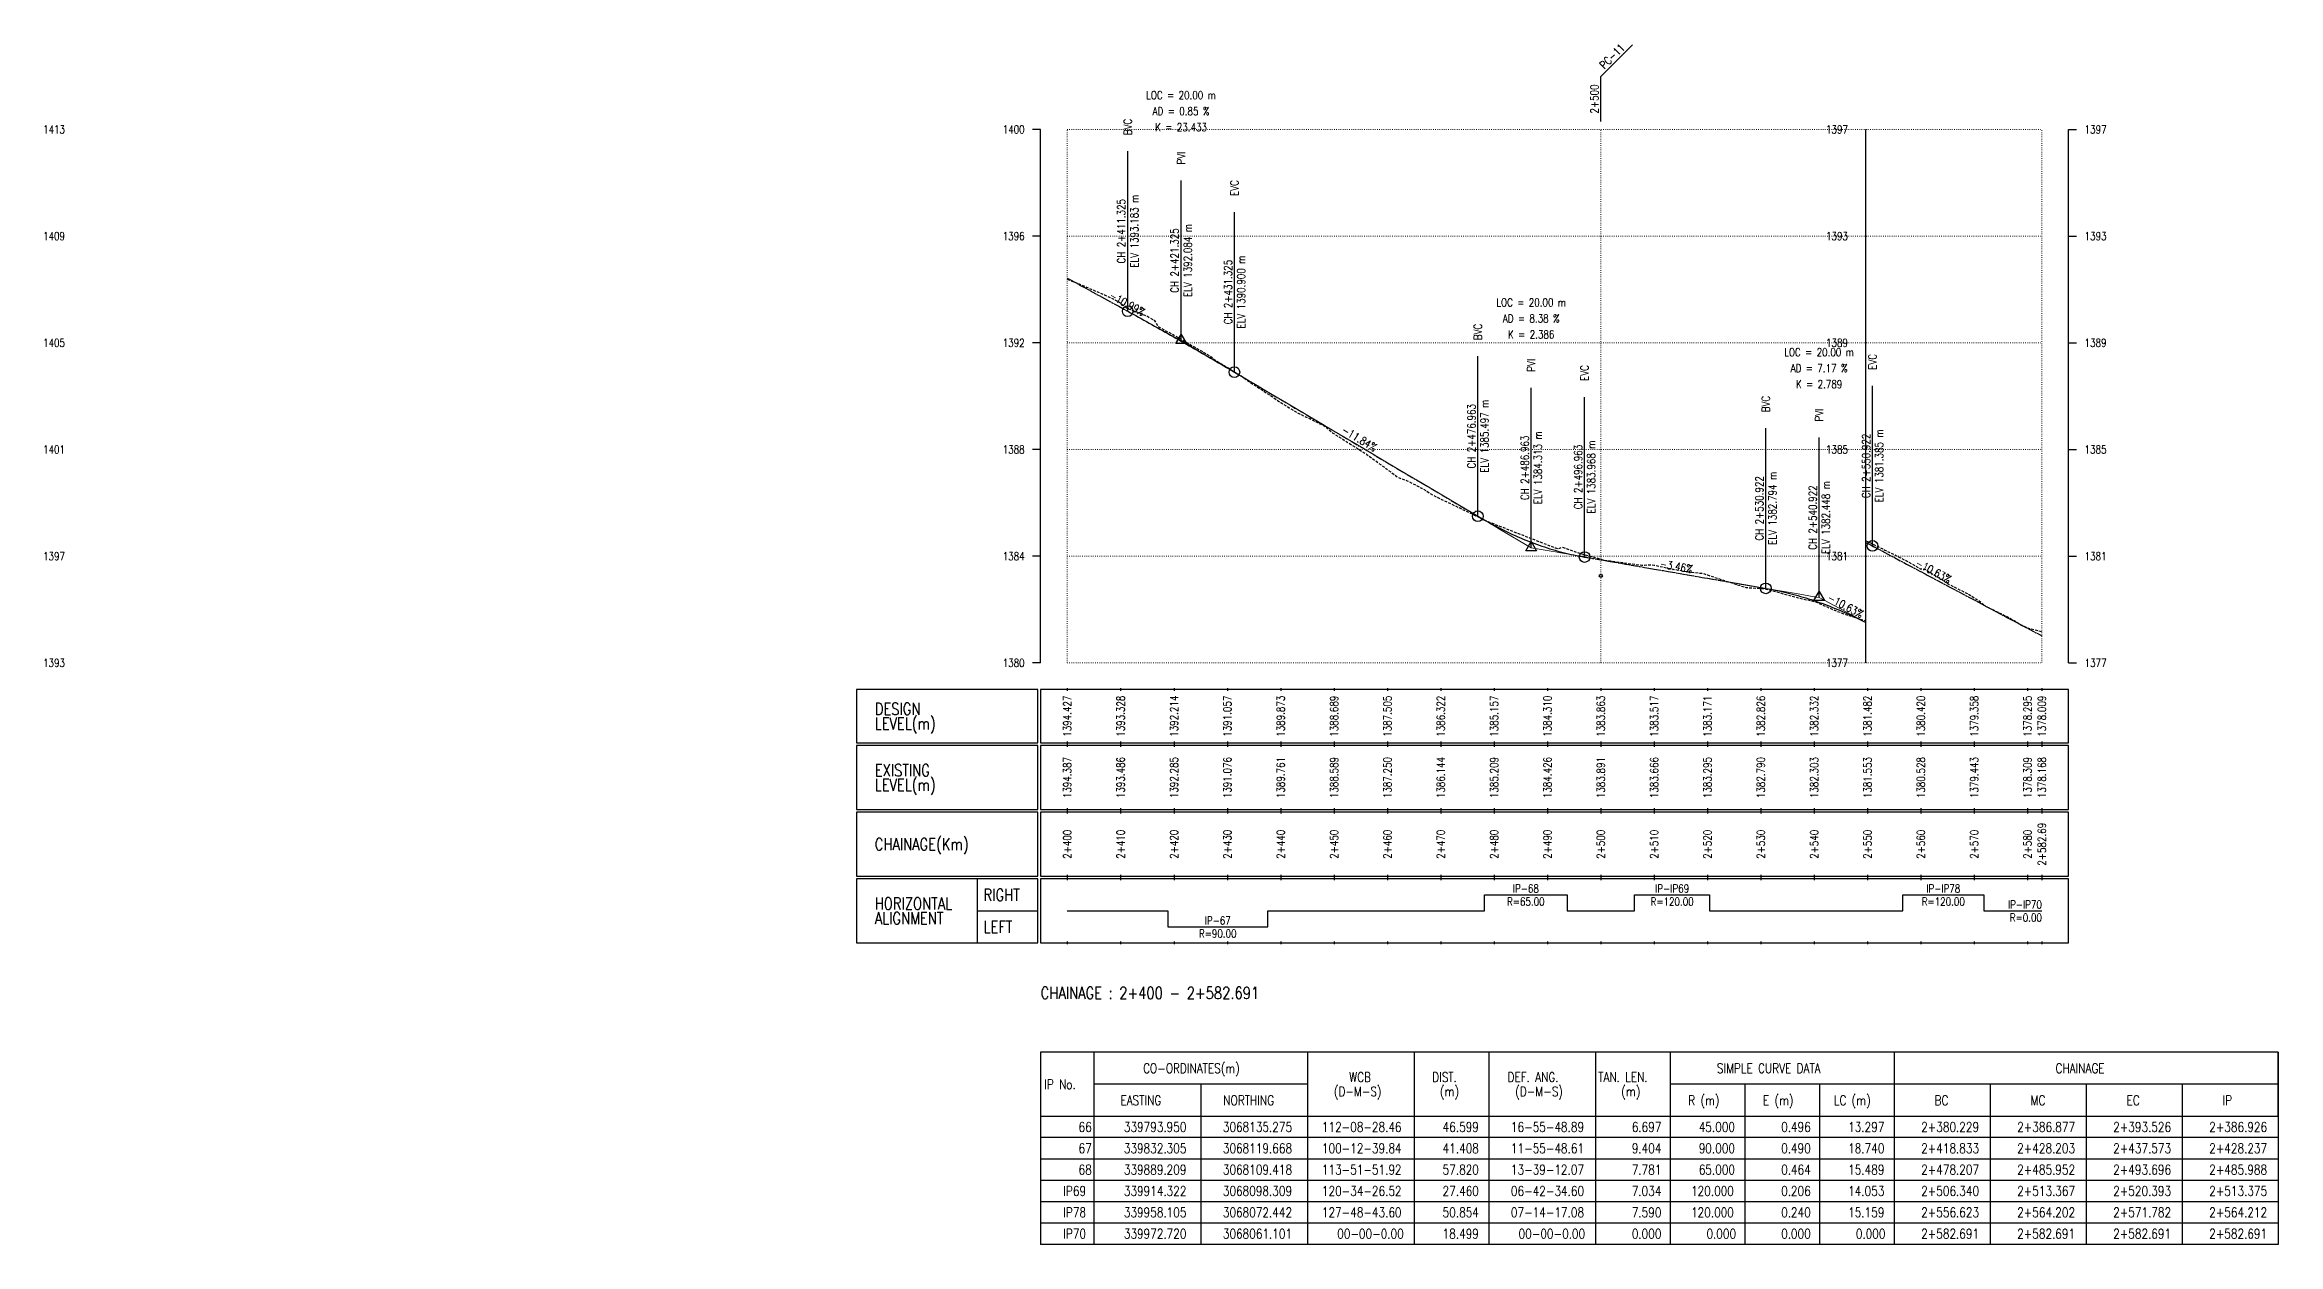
# Model space of a CAD drawing. Extents: x 337736 to 342003, y 3067251 to 3069533.
# Drawn here: x 341584.2 to 342002.9, y 3067278.7 to 3067503.6 of the extents above; entities that cross this region are included whole.
import ezdxf
from ezdxf.enums import TextEntityAlignment as Align

# ---------------------------------------------------------------- set-up
doc = ezdxf.new("R2010")
doc.units = 0
doc.header["$MEASUREMENT"] = 0
for name, pattern in [('Center', [2, 1.25, -0.25, 0.25, -0.25]), ('Dashed', [0.75, 0.5, -0.25]), ('Dot', [0.25, 0, -0.25])]:
    doc.linetypes.add(name, pattern=pattern)
for name, color, linetype, lineweight in [('Chainage Range', 7, 'Continuous', 25), ('Grids', 9, 'Dot', 13), ('PipeCulvert', 6, 'Continuous', 30), ('Vertical Alignment', 5, 'Center', 30), ('VIP Line', 2, 'Continuous', 5)]:
    doc.layers.add(name, color=color, linetype=linetype, lineweight=lineweight)
for name, color, linetype in [('Chainage_TXT', 7, 'Continuous'), ('DesignRL_TXT', 5, 'Continuous'), ('ExistRL_TXT', 3, 'Continuous'), ('GL', 3, 'Dashed'), ('Grade Text', 7, 'Continuous'), ('HC_Data', 7, 'Continuous'), ('Horizontal Alignment', 7, 'Continuous'), ('Remark', 7, 'Continuous'), ('Scale Line', 1, 'Continuous'), ('Title Box Text', 7, 'Continuous'), ('TitleBox', 7, 'Continuous'), ('VIP Mark', 7, 'Continuous')]:
    doc.layers.add(name, color=color, linetype=linetype)
doc.styles.get("Standard").update_dxf_attribs({"font": 'simplex.shx'})

msp = doc.modelspace()

# ---------------------------------------------------------------- linework, layer by layer
at = {"layer": 'GL', "flags": 128}
for points in [[(341775.87, 3067459.67), (341776.33, 3067459.47), (341778.36, 3067458.66), (341782.87, 3067456.7), (341785.51, 3067455.44), (341787.15, 3067454.19), (341790.87, 3067452.7), (341792.18, 3067451.95), (341792.96, 3067450.74), (341795.31, 3067449.48), (341795.87, 3067449.16), (341797.19, 3067448.39), (341801.57, 3067445.85), (341802.62, 3067445.26), (341803.66, 3067444.43), (341808.05, 3067441.81), (341810.17, 3067440.29), (341814.26, 3067437.65), (341815.77, 3067436.6), (341815.87, 3067436.54), (341818.93, 3067434.66), (341824, 3067432.18), (341824.29, 3067431.99), (341825.66, 3067430.82), (341831.42, 3067427.18), (341832.04, 3067426.78), (341835.87, 3067423.98), (341837.89, 3067422.51), (341839.58, 3067421.88), (341842.37, 3067420.45), (341842.38, 3067420.48), (341844.36, 3067419.18), (341852.21, 3067415.43), (341854.11, 3067414.47), (341855.87, 3067413.78), (341856.9, 3067413.37), (341862.83, 3067411.05), (341866.55, 3067409.6), (341867.35, 3067409.29), (341867.92, 3067409.14), (341868.7, 3067409.42), (341871.67, 3067408.36), (341875.87, 3067407.19), (341876.4, 3067407.04), (341877.64, 3067406.84), (341883.57, 3067406.05), (341884.08, 3067406.06), (341884.9, 3067406.1), (341885.88, 3067406.07), (341888.49, 3067405.48), (341892.08, 3067404.83), (341894.88, 3067404.52), (341895.31, 3067404.4), (341895.87, 3067404.21), (341903.07, 3067401.87), (341906.58, 3067401.64), (341906.89, 3067401.58), (341912.86, 3067399.93), (341915.87, 3067399.25), (341916.12, 3067399.2), (341916.3, 3067399.13), (341916.79, 3067398.9), (341919.48, 3067397.68), (341922.1, 3067396.7), (341925.58, 3067395.62)], [(341925.58, 3067410.62), (341925.89, 3067410.49), (341929.14, 3067408.88), (341933.19, 3067406.86), (341935.8, 3067405.39), (341935.87, 3067405.38), (341936.65, 3067405.28), (341937.07, 3067405.05), (341941.19, 3067402.44), (341945.1, 3067400.44), (341946.68, 3067399.43), (341948.01, 3067398.36), (341952, 3067396.41), (341953.49, 3067395.59), (341954.57, 3067394.85), (341955.87, 3067394.28), (341958.56, 3067393.58)]]:
    msp.add_lwpolyline(points, dxfattribs=at)
at = {"layer": 'Grids'}
for p, q in [((341775.87, 3067487.73), (341958.56, 3067487.73)), ((341775.87, 3067387.73), (341775.87, 3067487.73)), ((341875.87, 3067387.73), (341875.87, 3067487.73)), ((341958.56, 3067387.73), (341958.56, 3067487.73)), ((341775.87, 3067467.73), (341958.56, 3067467.73)), ((341775.87, 3067447.73), (341958.56, 3067447.73)), ((341775.87, 3067427.73), (341958.56, 3067427.73)), ((341775.87, 3067407.73), (341958.56, 3067407.73)), ((341775.87, 3067387.73), (341958.56, 3067387.73))]:
    msp.add_line(p, q, dxfattribs=at)
at = {"layer": 'HC_Data'}
for p, q in [((341780.87, 3067314.73), (341780.87, 3067302.73)), ((341820.87, 3067314.73), (341820.87, 3067302.73)), ((341840.87, 3067314.73), (341840.87, 3067302.73)), ((341854.87, 3067314.73), (341854.87, 3067302.73)), ((341874.87, 3067314.73), (341874.87, 3067302.73)), ((341888.87, 3067314.73), (341888.87, 3067302.73)), ((341930.87, 3067314.73), (341930.87, 3067302.73)), ((342002.87, 3067314.73), (342002.87, 3067302.73)), ((341820.87, 3067308.73), (341780.87, 3067308.73)), ((341800.87, 3067308.73), (341800.87, 3067302.73)), ((341930.87, 3067308.73), (341888.87, 3067308.73)), ((341902.87, 3067308.73), (341902.87, 3067302.73)), ((341916.87, 3067308.73), (341916.87, 3067302.73)), ((342002.87, 3067308.73), (341930.87, 3067308.73)), ((341948.87, 3067308.73), (341948.87, 3067302.73)), ((341966.87, 3067308.73), (341966.87, 3067302.73)), ((341984.87, 3067308.73), (341984.87, 3067302.73)), ((341770.87, 3067302.73), (341770.87, 3067278.73)), ((341780.87, 3067302.73), (341780.87, 3067278.73)), ((341800.87, 3067302.73), (341800.87, 3067278.73)), ((341820.87, 3067302.73), (341820.87, 3067278.73)), ((341840.87, 3067302.73), (341840.87, 3067278.73)), ((341854.87, 3067302.73), (341854.87, 3067278.73)), ((341874.87, 3067302.73), (341874.87, 3067278.73)), ((341888.87, 3067302.73), (341888.87, 3067278.73)), ((341902.87, 3067302.73), (341902.87, 3067278.73)), ((341916.87, 3067302.73), (341916.87, 3067278.73)), ((341930.87, 3067302.73), (341930.87, 3067278.73)), ((341948.87, 3067302.73), (341948.87, 3067278.73)), ((341966.87, 3067302.73), (341966.87, 3067278.73)), ((341984.87, 3067302.73), (341984.87, 3067278.73)), ((342002.87, 3067302.73), (342002.87, 3067278.73)), ((342002.87, 3067298.73), (341770.87, 3067298.73)), ((342002.87, 3067294.73), (341770.87, 3067294.73)), ((342002.87, 3067290.73), (341770.87, 3067290.73)), ((342002.87, 3067286.73), (341770.87, 3067286.73)), ((342002.87, 3067282.73), (341770.87, 3067282.73)), ((342002.87, 3067278.73), (341770.87, 3067278.73))]:
    msp.add_line(p, q, dxfattribs=at)
msp.add_lwpolyline([(341770.87, 3067314.73), (341770.87, 3067302.73), (342002.87, 3067302.73), (342002.87, 3067314.73), (341770.87, 3067314.73)], dxfattribs=at)
at = {"layer": 'Horizontal Alignment'}
msp.add_lwpolyline([(341775.87, 3067341.23), (341794.7, 3067341.23), (341794.7, 3067338.23), (341813.44, 3067338.23), (341813.44, 3067341.23), (341854.08, 3067341.23), (341854.08, 3067344.23), (341869.57, 3067344.23), (341869.57, 3067341.23), (341882.21, 3067341.23), (341882.21, 3067344.23), (341896.26, 3067344.23), (341896.26, 3067341.23), (341932.49, 3067341.23), (341932.49, 3067344.23), (341947.65, 3067344.23), (341947.65, 3067341.23), (341958.56, 3067341.23)], dxfattribs=at)
at = {"layer": 'PipeCulvert'}
msp.add_circle((341875.87, 3067404.05), 0.3, dxfattribs=at)
at = {"layer": 'Remark'}
for p, q in [((341875.87, 3067497.63), (341881.81, 3067503.57)), ((341875.87, 3067489.23), (341875.87, 3067497.63))]:
    msp.add_line(p, q, dxfattribs=at)
at = {"layer": 'Scale Line'}
for p, q in [((341770.87, 3067487.73), (341769.37, 3067487.73)), ((341770.87, 3067387.73), (341770.87, 3067487.73)), ((341925.58, 3067387.73), (341925.58, 3067487.73)), ((341963.56, 3067387.73), (341963.56, 3067487.73)), ((341963.56, 3067487.73), (341965.06, 3067487.73)), ((341770.87, 3067467.73), (341769.37, 3067467.73)), ((341963.56, 3067467.73), (341965.06, 3067467.73)), ((341770.87, 3067447.73), (341769.37, 3067447.73)), ((341963.56, 3067447.73), (341965.06, 3067447.73)), ((341770.87, 3067427.73), (341769.37, 3067427.73)), ((341963.56, 3067427.73), (341965.06, 3067427.73)), ((341770.87, 3067407.73), (341769.37, 3067407.73)), ((341963.56, 3067407.73), (341965.06, 3067407.73)), ((341770.87, 3067387.73), (341769.37, 3067387.73)), ((341963.56, 3067387.73), (341965.06, 3067387.73))]:
    msp.add_line(p, q, dxfattribs=at)
at = {"layer": 'TitleBox'}
for p, q in [((341775.87, 3067382.98), (341775.87, 3067382.48)), ((341785.87, 3067382.98), (341785.87, 3067382.48)), ((341795.87, 3067382.98), (341795.87, 3067382.48)), ((341805.87, 3067382.98), (341805.87, 3067382.48)), ((341815.87, 3067382.98), (341815.87, 3067382.48)), ((341825.87, 3067382.98), (341825.87, 3067382.48)), ((341835.87, 3067382.98), (341835.87, 3067382.48)), ((341845.87, 3067382.98), (341845.87, 3067382.48)), ((341855.87, 3067382.98), (341855.87, 3067382.48)), ((341865.87, 3067382.98), (341865.87, 3067382.48)), ((341875.87, 3067382.98), (341875.87, 3067382.48)), ((341885.87, 3067382.98), (341885.87, 3067382.48)), ((341895.87, 3067382.98), (341895.87, 3067382.48)), ((341905.87, 3067382.98), (341905.87, 3067382.48)), ((341915.87, 3067382.98), (341915.87, 3067382.48)), ((341925.87, 3067382.98), (341925.87, 3067382.48)), ((341935.87, 3067382.98), (341935.87, 3067382.48)), ((341945.87, 3067382.98), (341945.87, 3067382.48)), ((341955.87, 3067382.98), (341955.87, 3067382.48)), ((341958.56, 3067382.98), (341958.56, 3067382.48)), ((341775.87, 3067372.98), (341775.87, 3067372.48)), ((341775.87, 3067372.48), (341775.87, 3067371.98)), ((341785.87, 3067372.98), (341785.87, 3067372.48)), ((341785.87, 3067372.48), (341785.87, 3067371.98)), ((341795.87, 3067372.98), (341795.87, 3067372.48)), ((341795.87, 3067372.48), (341795.87, 3067371.98)), ((341805.87, 3067372.98), (341805.87, 3067372.48)), ((341805.87, 3067372.48), (341805.87, 3067371.98)), ((341815.87, 3067372.98), (341815.87, 3067372.48)), ((341815.87, 3067372.48), (341815.87, 3067371.98)), ((341825.87, 3067372.98), (341825.87, 3067372.48)), ((341825.87, 3067372.48), (341825.87, 3067371.98)), ((341835.87, 3067372.98), (341835.87, 3067372.48)), ((341835.87, 3067372.48), (341835.87, 3067371.98)), ((341845.87, 3067372.98), (341845.87, 3067372.48)), ((341845.87, 3067372.48), (341845.87, 3067371.98)), ((341855.87, 3067372.98), (341855.87, 3067372.48)), ((341855.87, 3067372.48), (341855.87, 3067371.98)), ((341865.87, 3067372.98), (341865.87, 3067372.48)), ((341865.87, 3067372.48), (341865.87, 3067371.98)), ((341875.87, 3067372.98), (341875.87, 3067372.48)), ((341875.87, 3067372.48), (341875.87, 3067371.98)), ((341885.87, 3067372.98), (341885.87, 3067372.48)), ((341885.87, 3067372.48), (341885.87, 3067371.98)), ((341895.87, 3067372.98), (341895.87, 3067372.48)), ((341895.87, 3067372.48), (341895.87, 3067371.98)), ((341905.87, 3067372.98), (341905.87, 3067372.48)), ((341905.87, 3067372.48), (341905.87, 3067371.98)), ((341915.87, 3067372.98), (341915.87, 3067372.48)), ((341915.87, 3067372.48), (341915.87, 3067371.98)), ((341925.87, 3067372.98), (341925.87, 3067372.48)), ((341925.87, 3067372.48), (341925.87, 3067371.98)), ((341935.87, 3067372.98), (341935.87, 3067372.48)), ((341935.87, 3067372.48), (341935.87, 3067371.98)), ((341945.87, 3067372.98), (341945.87, 3067372.48)), ((341945.87, 3067372.48), (341945.87, 3067371.98)), ((341955.87, 3067372.98), (341955.87, 3067372.48)), ((341955.87, 3067372.48), (341955.87, 3067371.98)), ((341958.56, 3067372.98), (341958.56, 3067372.48)), ((341958.56, 3067372.48), (341958.56, 3067371.98)), ((341775.87, 3067360.48), (341775.87, 3067359.98)), ((341775.87, 3067359.98), (341775.87, 3067359.48)), ((341785.87, 3067360.48), (341785.87, 3067359.98)), ((341785.87, 3067359.98), (341785.87, 3067359.48)), ((341795.87, 3067360.48), (341795.87, 3067359.98)), ((341795.87, 3067359.98), (341795.87, 3067359.48)), ((341805.87, 3067360.48), (341805.87, 3067359.98)), ((341805.87, 3067359.98), (341805.87, 3067359.48)), ((341815.87, 3067360.48), (341815.87, 3067359.98)), ((341815.87, 3067359.98), (341815.87, 3067359.48)), ((341825.87, 3067360.48), (341825.87, 3067359.98)), ((341825.87, 3067359.98), (341825.87, 3067359.48)), ((341835.87, 3067360.48), (341835.87, 3067359.98)), ((341835.87, 3067359.98), (341835.87, 3067359.48)), ((341845.87, 3067360.48), (341845.87, 3067359.98)), ((341845.87, 3067359.98), (341845.87, 3067359.48)), ((341855.87, 3067360.48), (341855.87, 3067359.98)), ((341855.87, 3067359.98), (341855.87, 3067359.48)), ((341865.87, 3067360.48), (341865.87, 3067359.98)), ((341865.87, 3067359.98), (341865.87, 3067359.48)), ((341875.87, 3067360.48), (341875.87, 3067359.98)), ((341875.87, 3067359.98), (341875.87, 3067359.48)), ((341885.87, 3067360.48), (341885.87, 3067359.98)), ((341885.87, 3067359.98), (341885.87, 3067359.48)), ((341895.87, 3067360.48), (341895.87, 3067359.98)), ((341895.87, 3067359.98), (341895.87, 3067359.48)), ((341905.87, 3067360.48), (341905.87, 3067359.98)), ((341905.87, 3067359.98), (341905.87, 3067359.48)), ((341915.87, 3067360.48), (341915.87, 3067359.98)), ((341915.87, 3067359.98), (341915.87, 3067359.48)), ((341925.87, 3067360.48), (341925.87, 3067359.98)), ((341925.87, 3067359.98), (341925.87, 3067359.48)), ((341935.87, 3067360.48), (341935.87, 3067359.98)), ((341935.87, 3067359.98), (341935.87, 3067359.48)), ((341945.87, 3067360.48), (341945.87, 3067359.98)), ((341945.87, 3067359.98), (341945.87, 3067359.48)), ((341955.87, 3067360.48), (341955.87, 3067359.98)), ((341955.87, 3067359.98), (341955.87, 3067359.48)), ((341958.56, 3067360.48), (341958.56, 3067359.98)), ((341958.56, 3067359.98), (341958.56, 3067359.48)), ((341759.04, 3067335.23), (341759.04, 3067347.23)), ((341775.87, 3067347.98), (341775.87, 3067347.48)), ((341775.87, 3067347.48), (341775.87, 3067346.98)), ((341785.87, 3067347.98), (341785.87, 3067347.48)), ((341785.87, 3067347.48), (341785.87, 3067346.98)), ((341795.87, 3067347.98), (341795.87, 3067347.48)), ((341795.87, 3067347.48), (341795.87, 3067346.98)), ((341805.87, 3067347.98), (341805.87, 3067347.48)), ((341805.87, 3067347.48), (341805.87, 3067346.98)), ((341815.87, 3067347.98), (341815.87, 3067347.48)), ((341815.87, 3067347.48), (341815.87, 3067346.98)), ((341825.87, 3067347.98), (341825.87, 3067347.48)), ((341825.87, 3067347.48), (341825.87, 3067346.98)), ((341835.87, 3067347.98), (341835.87, 3067347.48)), ((341835.87, 3067347.48), (341835.87, 3067346.98)), ((341845.87, 3067347.98), (341845.87, 3067347.48)), ((341845.87, 3067347.48), (341845.87, 3067346.98)), ((341855.87, 3067347.98), (341855.87, 3067347.48)), ((341855.87, 3067347.48), (341855.87, 3067346.98)), ((341865.87, 3067347.98), (341865.87, 3067347.48)), ((341865.87, 3067347.48), (341865.87, 3067346.98)), ((341875.87, 3067347.98), (341875.87, 3067347.48)), ((341875.87, 3067347.48), (341875.87, 3067346.98)), ((341885.87, 3067347.98), (341885.87, 3067347.48)), ((341885.87, 3067347.48), (341885.87, 3067346.98)), ((341895.87, 3067347.98), (341895.87, 3067347.48)), ((341895.87, 3067347.48), (341895.87, 3067346.98)), ((341905.87, 3067347.98), (341905.87, 3067347.48)), ((341905.87, 3067347.48), (341905.87, 3067346.98)), ((341915.87, 3067347.98), (341915.87, 3067347.48)), ((341915.87, 3067347.48), (341915.87, 3067346.98)), ((341925.87, 3067347.98), (341925.87, 3067347.48)), ((341925.87, 3067347.48), (341925.87, 3067346.98)), ((341935.87, 3067347.98), (341935.87, 3067347.48)), ((341935.87, 3067347.48), (341935.87, 3067346.98)), ((341945.87, 3067347.98), (341945.87, 3067347.48)), ((341945.87, 3067347.48), (341945.87, 3067346.98)), ((341955.87, 3067347.98), (341955.87, 3067347.48)), ((341955.87, 3067347.48), (341955.87, 3067346.98)), ((341958.56, 3067347.98), (341958.56, 3067347.48)), ((341958.56, 3067347.48), (341958.56, 3067346.98)), ((341759.04, 3067341.23), (341770.37, 3067341.23)), ((341775.87, 3067335.48), (341775.87, 3067334.98)), ((341785.87, 3067335.48), (341785.87, 3067334.98)), ((341795.87, 3067335.48), (341795.87, 3067334.98)), ((341805.87, 3067335.48), (341805.87, 3067334.98)), ((341815.87, 3067335.48), (341815.87, 3067334.98)), ((341825.87, 3067335.48), (341825.87, 3067334.98)), ((341835.87, 3067335.48), (341835.87, 3067334.98)), ((341845.87, 3067335.48), (341845.87, 3067334.98)), ((341855.87, 3067335.48), (341855.87, 3067334.98)), ((341865.87, 3067335.48), (341865.87, 3067334.98)), ((341875.87, 3067335.48), (341875.87, 3067334.98)), ((341885.87, 3067335.48), (341885.87, 3067334.98)), ((341895.87, 3067335.48), (341895.87, 3067334.98)), ((341905.87, 3067335.48), (341905.87, 3067334.98)), ((341915.87, 3067335.48), (341915.87, 3067334.98)), ((341925.87, 3067335.48), (341925.87, 3067334.98)), ((341935.87, 3067335.48), (341935.87, 3067334.98)), ((341945.87, 3067335.48), (341945.87, 3067334.98)), ((341955.87, 3067335.48), (341955.87, 3067334.98)), ((341958.56, 3067335.48), (341958.56, 3067334.98))]:
    msp.add_line(p, q, dxfattribs=at)
for points in [[(341770.37, 3067382.73), (341736.37, 3067382.73), (341736.37, 3067372.73), (341770.37, 3067372.73)], [(341770.87, 3067372.73), (341963.56, 3067372.73), (341963.56, 3067382.73), (341770.87, 3067382.73)], [(341770.37, 3067372.23), (341736.37, 3067372.23), (341736.37, 3067360.23), (341770.37, 3067360.23)], [(341770.87, 3067360.23), (341963.56, 3067360.23), (341963.56, 3067372.23), (341770.87, 3067372.23)], [(341770.37, 3067359.73), (341736.37, 3067359.73), (341736.37, 3067347.73), (341770.37, 3067347.73)], [(341770.87, 3067347.73), (341963.56, 3067347.73), (341963.56, 3067359.73), (341770.87, 3067359.73)], [(341770.37, 3067347.23), (341736.37, 3067347.23), (341736.37, 3067335.23), (341770.37, 3067335.23)], [(341770.87, 3067335.23), (341963.56, 3067335.23), (341963.56, 3067347.23), (341770.87, 3067347.23)]]:
    msp.add_lwpolyline(points, close=True, dxfattribs=at)
at = {"layer": 'Vertical Alignment'}
for points in [[(341775.87, 3067459.87), (341776.33, 3067459.62), (341778.36, 3067458.5), (341782.87, 3067456.02), (341785.51, 3067454.57), (341787.15, 3067453.67), (341787.19, 3067453.65), (341787.69, 3067453.37), (341788.19, 3067453.1), (341788.69, 3067452.82), (341789.19, 3067452.54), (341789.69, 3067452.27), (341790.19, 3067451.99), (341790.69, 3067451.71), (341791.19, 3067451.43), (341791.69, 3067451.15), (341792.19, 3067450.87), (341792.69, 3067450.59), (341793.19, 3067450.31), (341793.69, 3067450.03), (341794.19, 3067449.75), (341794.69, 3067449.47), (341795.19, 3067449.19), (341795.69, 3067448.9), (341796.19, 3067448.62), (341796.69, 3067448.33), (341797.19, 3067448.05), (341797.69, 3067447.76), (341798.19, 3067447.48), (341798.69, 3067447.19), (341799.19, 3067446.9), (341799.69, 3067446.62), (341800.19, 3067446.33), (341800.69, 3067446.04), (341801.19, 3067445.75), (341801.69, 3067445.46), (341802.19, 3067445.17), (341802.69, 3067444.88), (341803.19, 3067444.59), (341803.69, 3067444.29), (341804.19, 3067444), (341804.69, 3067443.71), (341805.19, 3067443.42), (341805.69, 3067443.12), (341806.19, 3067442.83), (341806.69, 3067442.53), (341807.19, 3067442.24), (341807.19, 3067442.24), (341808.05, 3067441.73), (341810.17, 3067440.47), (341814.26, 3067438.05), (341815.77, 3067437.16), (341815.87, 3067437.1), (341818.93, 3067435.29), (341824, 3067432.29), (341824.29, 3067432.12), (341825.66, 3067431.31), (341831.42, 3067427.89), (341832.04, 3067427.53), (341835.87, 3067425.26), (341837.89, 3067424.07), (341839.58, 3067423.07), (341842.37, 3067421.42), (341842.38, 3067421.41), (341844.36, 3067420.24), (341852.21, 3067415.59), (341852.83, 3067415.22), (341853.33, 3067414.93), (341853.83, 3067414.64), (341854.33, 3067414.36), (341854.83, 3067414.08), (341855.33, 3067413.81), (341855.83, 3067413.54), (341856.33, 3067413.28), (341856.83, 3067413.02), (341857.33, 3067412.77), (341857.83, 3067412.52), (341858.33, 3067412.28), (341858.83, 3067412.05), (341859.33, 3067411.82), (341859.83, 3067411.59), (341860.33, 3067411.37), (341860.83, 3067411.16), (341861.33, 3067410.95), (341861.83, 3067410.74), (341862.33, 3067410.54), (341862.83, 3067410.35), (341863.33, 3067410.16), (341863.83, 3067409.98), (341864.33, 3067409.8), (341864.83, 3067409.63), (341865.33, 3067409.46), (341865.83, 3067409.3), (341866.33, 3067409.14), (341866.83, 3067408.99), (341867.33, 3067408.84), (341867.83, 3067408.7), (341868.33, 3067408.56), (341868.83, 3067408.43), (341869.33, 3067408.31), (341869.83, 3067408.19), (341870.33, 3067408.07), (341870.83, 3067407.96), (341871.33, 3067407.86), (341871.83, 3067407.76), (341872.33, 3067407.66), (341872.83, 3067407.57), (341872.83, 3067407.57), (341875.87, 3067407.05), (341876.4, 3067406.96), (341877.64, 3067406.74), (341883.57, 3067405.72), (341884.08, 3067405.63), (341884.9, 3067405.49), (341885.88, 3067405.32), (341888.49, 3067404.87), (341892.08, 3067404.25), (341894.88, 3067403.76), (341895.31, 3067403.69), (341895.87, 3067403.59), (341903.07, 3067402.35), (341906.58, 3067401.74), (341906.79, 3067401.7), (341907.29, 3067401.61), (341907.79, 3067401.52), (341908.29, 3067401.42), (341908.79, 3067401.32), (341909.29, 3067401.21), (341909.79, 3067401.1), (341910.29, 3067400.99), (341910.79, 3067400.87), (341911.29, 3067400.74), (341911.79, 3067400.61), (341912.29, 3067400.48), (341912.79, 3067400.34), (341913.29, 3067400.2), (341913.79, 3067400.05), (341914.29, 3067399.9), (341914.79, 3067399.75), (341915.29, 3067399.59), (341915.79, 3067399.42), (341916.29, 3067399.25), (341916.79, 3067399.08), (341917.29, 3067398.9), (341917.79, 3067398.72), (341918.29, 3067398.53), (341918.79, 3067398.34), (341919.29, 3067398.14), (341919.79, 3067397.94), (341920.29, 3067397.74), (341920.79, 3067397.53), (341921.29, 3067397.31), (341921.79, 3067397.09), (341922.29, 3067396.87), (341922.79, 3067396.64), (341923.29, 3067396.41), (341923.79, 3067396.17), (341924.29, 3067395.93), (341924.79, 3067395.69), (341925.29, 3067395.44), (341925.58, 3067395.29)], [(341925.58, 3067410.29), (341926.08, 3067410.03), (341926.58, 3067409.77), (341927.08, 3067409.51), (341926.79, 3067409.66), (341929.14, 3067408.41), (341933.19, 3067406.26), (341935.8, 3067404.88), (341935.87, 3067404.84), (341936.65, 3067404.42), (341937.07, 3067404.2), (341941.19, 3067402.01), (341945.1, 3067399.93), (341946.68, 3067399.09), (341948.01, 3067398.39), (341952, 3067396.27), (341953.49, 3067395.47), (341954.57, 3067394.9), (341955.87, 3067394.21), (341958.56, 3067392.78)]]:
    msp.add_lwpolyline(points, dxfattribs=at)
at = {"layer": 'VIP Line'}
for points in [[(341775.87, 3067459.87), (341776.33, 3067459.62), (341778.36, 3067458.5), (341782.87, 3067456.02), (341785.51, 3067454.57), (341787.15, 3067453.67), (341790.87, 3067451.63), (341792.18, 3067450.91), (341792.96, 3067450.48), (341795.31, 3067449.19), (341795.87, 3067448.88), (341797.19, 3067448.15), (341801.57, 3067445.57), (341802.62, 3067444.95), (341803.66, 3067444.33), (341808.05, 3067441.73), (341810.17, 3067440.47), (341814.26, 3067438.05), (341815.77, 3067437.16), (341815.87, 3067437.1), (341818.93, 3067435.29), (341824, 3067432.29), (341824.29, 3067432.12), (341825.66, 3067431.31), (341831.42, 3067427.89), (341832.04, 3067427.53), (341835.87, 3067425.26), (341837.89, 3067424.07), (341839.58, 3067423.07), (341842.37, 3067421.42), (341842.38, 3067421.41), (341844.36, 3067420.24), (341852.21, 3067415.59), (341854.11, 3067414.47), (341855.87, 3067413.42), (341856.9, 3067412.81), (341862.83, 3067409.3), (341866.55, 3067408.66), (341867.35, 3067408.52), (341867.92, 3067408.42), (341868.7, 3067408.29), (341871.67, 3067407.77), (341875.87, 3067407.05), (341876.4, 3067406.96), (341877.64, 3067406.74), (341883.57, 3067405.72), (341884.08, 3067405.63), (341884.9, 3067405.49), (341885.88, 3067405.32), (341888.49, 3067404.87), (341892.08, 3067404.25), (341894.88, 3067403.76), (341895.31, 3067403.69), (341895.87, 3067403.59), (341903.07, 3067402.35), (341906.58, 3067401.74), (341906.89, 3067401.69), (341912.86, 3067400.65), (341915.87, 3067400.13), (341916.12, 3067400.09), (341916.3, 3067400.06), (341916.79, 3067399.97), (341919.48, 3067398.55), (341922.1, 3067397.15), (341925.58, 3067395.3)], [(341925.58, 3067410.3), (341925.89, 3067410.14), (341929.14, 3067408.41), (341933.19, 3067406.26), (341935.8, 3067404.88), (341935.87, 3067404.84), (341936.65, 3067404.42), (341937.07, 3067404.2), (341941.19, 3067402.01), (341945.1, 3067399.93), (341946.68, 3067399.09), (341948.01, 3067398.39), (341952, 3067396.27), (341953.49, 3067395.47), (341954.57, 3067394.9), (341955.87, 3067394.21), (341958.56, 3067392.78)]]:
    msp.add_lwpolyline(points, dxfattribs=at)
at = {"layer": 'VIP Mark'}
for p, q in [((341787.19, 3067453.65), (341787.19, 3067483.65)), ((341797.19, 3067448.15), (341797.19, 3067478.15)), ((341807.19, 3067442.24), (341807.19, 3067472.24)), ((341852.83, 3067415.22), (341852.83, 3067445.22)), ((341862.83, 3067409.3), (341862.83, 3067439.3)), ((341926.79, 3067409.66), (341926.79, 3067439.66)), ((341872.83, 3067407.57), (341872.83, 3067437.57)), ((341906.79, 3067401.7), (341906.79, 3067431.7)), ((341916.79, 3067399.97), (341916.79, 3067429.97))]:
    msp.add_line(p, q, dxfattribs=at)
for points in [[(341796.19, 3067447.58), (341797.19, 3067449.31), (341798.19, 3067447.58), (341796.19, 3067447.58)], [(341861.83, 3067408.72), (341862.83, 3067410.46), (341863.83, 3067408.72), (341861.83, 3067408.72)], [(341915.79, 3067399.4), (341916.79, 3067401.13), (341917.79, 3067399.4), (341915.79, 3067399.4)]]:
    msp.add_lwpolyline(points, dxfattribs=at)
for centre in [(341787.19, 3067453.65), (341807.19, 3067442.24), (341852.83, 3067415.22), (341926.79, 3067409.66), (341872.83, 3067407.57), (341906.79, 3067401.7)]:
    msp.add_circle(centre, 1, dxfattribs=at)

# ---------------------------------------------------------------- texts
at = {"width": 0.8}
for s, p in [('1413', (341583.87, 3067487.73)), ('1397', (341966.56, 3067487.73)), ('1409', (341583.87, 3067467.73)), ('1393', (341966.56, 3067467.73)), ('1405', (341583.87, 3067447.73)), ('1389', (341966.56, 3067447.73)), ('1401', (341583.87, 3067427.73)), ('1385', (341966.56, 3067427.73)), ('1397', (341583.87, 3067407.73)), ('1381', (341966.56, 3067407.73)), ('1393', (341583.87, 3067387.73)), ('1377', (341966.56, 3067387.73))]:
    msp.add_text(s, height=1.5, dxfattribs=at).set_placement(p, align=Align.MIDDLE_LEFT)
for s, p in [('1400', (341767.87, 3067487.73)), ('1396', (341767.87, 3067467.73)), ('1392', (341767.87, 3067447.73)), ('1388', (341767.87, 3067427.73)), ('1384', (341767.87, 3067407.73)), ('1380', (341767.87, 3067387.73))]:
    msp.add_text(s, height=1.5, dxfattribs=at).set_placement(p, align=Align.MIDDLE_RIGHT)
for s, p in [('1397', (341918.08, 3067486.98)), ('1393', (341918.08, 3067466.98)), ('1389', (341918.08, 3067446.98)), ('1385', (341918.08, 3067426.98)), ('1381', (341918.08, 3067406.98)), ('1377', (341918.08, 3067386.98))]:
    msp.add_text(s, height=1.5, dxfattribs=at).set_placement(p)
at = {"layer": 'Chainage Range', "width": 0.8}
msp.add_text('CHAINAGE : 2+400 - 2+582.691', height=2.25, dxfattribs=at).set_placement((341770.87, 3067324.73))
at = {"layer": 'Chainage_TXT', "width": 0.8}
for s, p in [('2+400', (341775.87, 3067353.73)), ('2+410', (341785.87, 3067353.73)), ('2+420', (341795.87, 3067353.73)), ('2+430', (341805.87, 3067353.73)), ('2+440', (341815.87, 3067353.73)), ('2+450', (341825.87, 3067353.73)), ('2+460', (341835.87, 3067353.73)), ('2+470', (341845.87, 3067353.73)), ('2+480', (341855.87, 3067353.73)), ('2+490', (341865.87, 3067353.73)), ('2+500', (341875.87, 3067353.73)), ('2+510', (341885.87, 3067353.73)), ('2+520', (341895.87, 3067353.73)), ('2+530', (341905.87, 3067353.73)), ('2+540', (341915.87, 3067353.73)), ('2+550', (341925.87, 3067353.73)), ('2+560', (341935.87, 3067353.73)), ('2+570', (341945.87, 3067353.73)), ('2+580', (341955.87, 3067353.73)), ('2+582.69', (341958.56, 3067353.73))]:
    msp.add_text(s, height=1.5, rotation=90, dxfattribs=at).set_placement(p, align=Align.MIDDLE_CENTER)
at = {"layer": 'DesignRL_TXT', "width": 0.8}
for s, p in [('1394.427', (341775.87, 3067377.73)), ('1393.328', (341785.87, 3067377.73)), ('1392.214', (341795.87, 3067377.73)), ('1391.057', (341805.87, 3067377.73)), ('1389.873', (341815.87, 3067377.73)), ('1388.689', (341825.87, 3067377.73)), ('1387.505', (341835.87, 3067377.73)), ('1386.322', (341845.87, 3067377.73)), ('1385.157', (341855.87, 3067377.73)), ('1384.310', (341865.87, 3067377.73)), ('1383.863', (341875.87, 3067377.73)), ('1383.517', (341885.87, 3067377.73)), ('1383.171', (341895.87, 3067377.73)), ('1382.826', (341905.87, 3067377.73)), ('1382.332', (341915.87, 3067377.73)), ('1381.482', (341925.87, 3067377.73)), ('1380.420', (341935.87, 3067377.73)), ('1379.358', (341945.87, 3067377.73)), ('1378.295', (341955.87, 3067377.73)), ('1378.009', (341958.56, 3067377.73))]:
    msp.add_text(s, height=1.5, rotation=90, dxfattribs=at).set_placement(p, align=Align.MIDDLE_CENTER)
at = {"layer": 'ExistRL_TXT', "width": 0.8}
for s, p in [('1394.387', (341775.87, 3067366.23)), ('1393.486', (341785.87, 3067366.23)), ('1392.285', (341795.87, 3067366.23)), ('1391.076', (341805.87, 3067366.23)), ('1389.761', (341815.87, 3067366.23)), ('1388.589', (341825.87, 3067366.23)), ('1387.250', (341835.87, 3067366.23)), ('1386.144', (341845.87, 3067366.23)), ('1385.209', (341855.87, 3067366.23)), ('1384.426', (341865.87, 3067366.23)), ('1383.891', (341875.87, 3067366.23)), ('1383.666', (341885.87, 3067366.23)), ('1383.295', (341895.87, 3067366.23)), ('1382.790', (341905.87, 3067366.23)), ('1382.303', (341915.87, 3067366.23)), ('1381.553', (341925.87, 3067366.23)), ('1380.528', (341935.87, 3067366.23)), ('1379.443', (341945.87, 3067366.23)), ('1378.309', (341955.87, 3067366.23)), ('1378.168', (341958.56, 3067366.23))]:
    msp.add_text(s, height=1.5, rotation=90, dxfattribs=at).set_placement(p, align=Align.MIDDLE_CENTER)
at = {"layer": 'Grade Text', "width": 0.8}
for s, rotation, p in [('-10.99%', 331.222, (341786.53, 3067454.01)), ('-11.84%', 329.3775, (341830.01, 3067428.73)), ('-3.46%', 350.1927, (341889.81, 3067404.64)), ('-10.63%', 332.0157, (341937.68, 3067403.88)), ('-10.63%', 332.0157, (341921.19, 3067397.36))]:
    msp.add_text(s, height=1.5, rotation=rotation, dxfattribs=at).set_placement(p, align=Align.BOTTOM_CENTER)
at = {"layer": 'HC_Data', "width": 0.8}
for s, p in [('CO-ORDINATES(m)', (341790.07, 3067310.83)), ('SIMPLE CURVE DATA', (341897.63, 3067310.83)), ('CHAINAGE', (341961.11, 3067310.83)), ('IP No.', (341771.55, 3067307.83)), ('(D-M-S)', (341825.83, 3067306.48)), ('WCB', (341828.71, 3067309.18)), ('DIST.', (341844.27, 3067309.18)), ('(m)', (341845.71, 3067306.48)), ('DEF. ANG.', (341858.39, 3067309.18)), ('(D-M-S)', (341859.83, 3067306.48)), ('TAN. LEN.', (341875.39, 3067309.18)), ('(m)', (341879.71, 3067306.48)), ('EASTING', (341785.83, 3067304.83)), ('NORTHING', (341805.11, 3067304.83)), ('R (m)', (341892.27, 3067304.83)), ('E (m)', (341906.27, 3067304.83)), ('LC (m)', (341919.55, 3067304.83)), ('BC', (341938.43, 3067304.83)), ('MC', (341956.43, 3067304.83)), ('EC', (341974.43, 3067304.83)), ('IP', (341992.43, 3067304.83)), ('66', (341777.99, 3067299.83)), ('339793.950', (341786.47, 3067299.83)), ('3068135.275', (341805.03, 3067299.83)), ('112-08-28.46', (341823.59, 3067299.83)), ('46.599', (341846.23, 3067299.83)), ('16-55-48.89', (341859.03, 3067299.83)), ('6.697', (341881.67, 3067299.83)), ('45.000', (341894.23, 3067299.83)), ('0.496', (341909.67, 3067299.83)), ('13.297', (341922.23, 3067299.83)), ('2+380.229', (341935.91, 3067299.83)), ('2+386.877', (341953.91, 3067299.83)), ('2+393.526', (341971.91, 3067299.83)), ('2+386.926', (341989.91, 3067299.83)), ('67', (341777.99, 3067295.83)), ('339832.305', (341786.47, 3067295.83)), ('3068119.668', (341805.03, 3067295.83)), ('100-12-39.84', (341823.59, 3067295.83)), ('41.408', (341846.23, 3067295.83)), ('11-55-48.61', (341859.03, 3067295.83)), ('9.404', (341881.67, 3067295.83)), ('90.000', (341894.23, 3067295.83)), ('0.490', (341909.67, 3067295.83)), ('18.740', (341922.23, 3067295.83)), ('2+418.833', (341935.91, 3067295.83)), ('2+428.203', (341953.91, 3067295.83)), ('2+437.573', (341971.91, 3067295.83)), ('2+428.237', (341989.91, 3067295.83)), ('68', (341777.99, 3067291.83)), ('339889.209', (341786.47, 3067291.83)), ('3068109.418', (341805.03, 3067291.83)), ('113-51-51.92', (341823.59, 3067291.83)), ('57.820', (341846.23, 3067291.83)), ('13-39-12.07', (341859.03, 3067291.83)), ('7.781', (341881.67, 3067291.83)), ('65.000', (341894.23, 3067291.83)), ('0.464', (341909.67, 3067291.83)), ('15.489', (341922.23, 3067291.83)), ('2+478.207', (341935.91, 3067291.83)), ('2+485.952', (341953.91, 3067291.83)), ('2+493.696', (341971.91, 3067291.83)), ('2+485.988', (341989.91, 3067291.83)), ('IP69', (341775.11, 3067287.83)), ('339914.322', (341786.47, 3067287.83)), ('3068098.309', (341805.03, 3067287.83)), ('120-34-26.52', (341823.59, 3067287.83)), ('27.460', (341846.23, 3067287.83)), ('06-42-34.60', (341859.03, 3067287.83)), ('7.034', (341881.67, 3067287.83)), ('120.000', (341892.79, 3067287.83)), ('0.206', (341909.67, 3067287.83)), ('14.053', (341922.23, 3067287.83)), ('2+506.340', (341935.91, 3067287.83)), ('2+513.367', (341953.91, 3067287.83)), ('2+520.393', (341971.91, 3067287.83)), ('2+513.375', (341989.91, 3067287.83)), ('IP78', (341775.11, 3067283.83)), ('339958.105', (341786.47, 3067283.83)), ('3068072.442', (341805.03, 3067283.83)), ('127-48-43.60', (341823.59, 3067283.83)), ('50.854', (341846.23, 3067283.83)), ('07-14-17.08', (341859.03, 3067283.83)), ('7.590', (341881.67, 3067283.83)), ('120.000', (341892.79, 3067283.83)), ('0.240', (341909.67, 3067283.83)), ('15.159', (341922.23, 3067283.83)), ('2+556.623', (341935.91, 3067283.83)), ('2+564.202', (341953.91, 3067283.83)), ('2+571.782', (341971.91, 3067283.83)), ('2+564.212', (341989.91, 3067283.83)), ('IP70', (341775.11, 3067279.83)), ('339972.720', (341786.47, 3067279.83)), ('3068061.101', (341805.03, 3067279.83)), ('00-00-0.00', (341826.47, 3067279.83)), ('18.499', (341846.23, 3067279.83)), ('00-00-0.00', (341860.47, 3067279.83)), ('0.000', (341881.67, 3067279.83)), ('0.000', (341895.67, 3067279.83)), ('0.000', (341909.67, 3067279.83)), ('0.000', (341923.67, 3067279.83)), ('2+582.691', (341935.91, 3067279.83)), ('2+582.691', (341953.91, 3067279.83)), ('2+582.691', (341971.91, 3067279.83)), ('2+582.691', (341989.91, 3067279.83))]:
    msp.add_text(s, height=1.8, dxfattribs=at).set_placement(p)
at = {"layer": 'Horizontal Alignment', "width": 0.8}
for s, p in [('IP-68', (341861.82, 3067344.23)), ('IP-IP69', (341889.24, 3067344.23)), ('IP-IP78', (341940.07, 3067344.23)), ('IP-67', (341804.07, 3067338.23))]:
    msp.add_text(s, height=1.5, dxfattribs=at).set_placement(p, align=Align.BOTTOM_CENTER)
for s, p in [('R=65.00', (341861.82, 3067343.73)), ('R=120.00', (341889.24, 3067343.73)), ('R=120.00', (341940.07, 3067343.73)), ('R=90.00', (341804.07, 3067337.73))]:
    msp.add_text(s, height=1.5, dxfattribs=at).set_placement(p, align=Align.TOP_CENTER)
msp.add_text('IP-IP70', height=1.5, dxfattribs=at).set_placement((341958.56, 3067341.23), align=Align.BOTTOM_RIGHT)
msp.add_text('R=0.00', height=1.5, dxfattribs=at).set_placement((341958.56, 3067340.73), align=Align.TOP_RIGHT)
at = {"layer": 'Remark', "width": 0.8}
for s, rotation, p in [('PC-11', 45, (341878.84, 3067500.6)), ('2+500', 90, (341875.87, 3067493.43))]:
    msp.add_text(s, height=1.5, rotation=rotation, dxfattribs=at).set_placement(p, align=Align.BOTTOM_CENTER)
at = {"layer": 'Title Box Text', "width": 0.8}
for s, p in [('DESIGN', (341739.77, 3067377.98)), ('LEVEL(m)', (341739.77, 3067375.23)), ('EXISTING', (341739.77, 3067366.48)), ('LEVEL(m)', (341739.77, 3067363.73)), ('CHAINAGE(Km)', (341739.77, 3067352.61)), ('HORIZONTAL', (341739.77, 3067341.48)), ('RIGHT', (341760.17, 3067343.11)), ('ALIGNMENT', (341739.77, 3067338.73)), ('LEFT', (341760.17, 3067337.11))]:
    msp.add_text(s, height=2.25, dxfattribs=at).set_placement(p)
at = {"layer": 'VIP Mark', "width": 0.8}
for s, p in [('LOC = 20.00 m', (341797.19, 3067494.15)), ('AD = 0.85 %', (341797.19, 3067491.15)), ('K = 23.433', (341797.19, 3067488.15)), ('LOC = 20.00 m', (341862.83, 3067455.3)), ('AD = 8.38 %', (341862.83, 3067452.3)), ('K = 2.386', (341862.83, 3067449.3)), ('LOC = 20.00 m', (341916.79, 3067445.97)), ('AD = 7.17 %', (341916.79, 3067442.97)), ('K = 2.789', (341916.79, 3067439.97))]:
    msp.add_text(s, height=1.5, dxfattribs=at).set_placement(p, align=Align.MIDDLE_CENTER)
for s, p in [('BVC', (341787.19, 3067486.65)), ('PVI', (341797.19, 3067481.15)), ('EVC', (341807.19, 3067475.24)), ('BVC', (341852.83, 3067448.22)), ('PVI', (341862.83, 3067442.3)), ('EVC', (341872.83, 3067440.57)), ('EVC', (341926.79, 3067442.66)), ('BVC', (341906.79, 3067434.7)), ('PVI', (341916.79, 3067432.97))]:
    msp.add_text(s, height=1.5, rotation=90, dxfattribs=at).set_placement(p, align=Align.MIDDLE_LEFT)
for s, p in [('CH 2+411.325', (341787.19, 3067468.65)), ('CH 2+421.325', (341797.19, 3067463.15)), ('CH 2+431.325', (341807.19, 3067457.24)), ('CH 2+476.963', (341852.83, 3067430.22)), ('CH 2+486.963', (341862.83, 3067424.3)), ('CH 2+550.922', (341926.79, 3067424.66)), ('CH 2+496.963', (341872.83, 3067422.57)), ('CH 2+530.922', (341906.79, 3067416.7)), ('CH 2+540.922', (341916.79, 3067414.97))]:
    msp.add_text(s, height=1.5, rotation=90, dxfattribs=at).set_placement(p, align=Align.BOTTOM_CENTER)
for s, p in [('ELV 1393.183 m', (341787.69, 3067468.65)), ('ELV 1392.084 m', (341797.69, 3067463.15)), ('ELV 1390.900 m', (341807.69, 3067457.24)), ('ELV 1385.497 m', (341853.33, 3067430.22)), ('ELV 1384.313 m', (341863.33, 3067424.3)), ('ELV 1381.385 m', (341927.29, 3067424.66)), ('ELV 1383.968 m', (341873.33, 3067422.57)), ('ELV 1382.794 m', (341907.29, 3067416.7)), ('ELV 1382.448 m', (341917.29, 3067414.97))]:
    msp.add_text(s, height=1.5, rotation=90, dxfattribs=at).set_placement(p, align=Align.TOP_CENTER)

doc.saveas('drawing.dxf')
